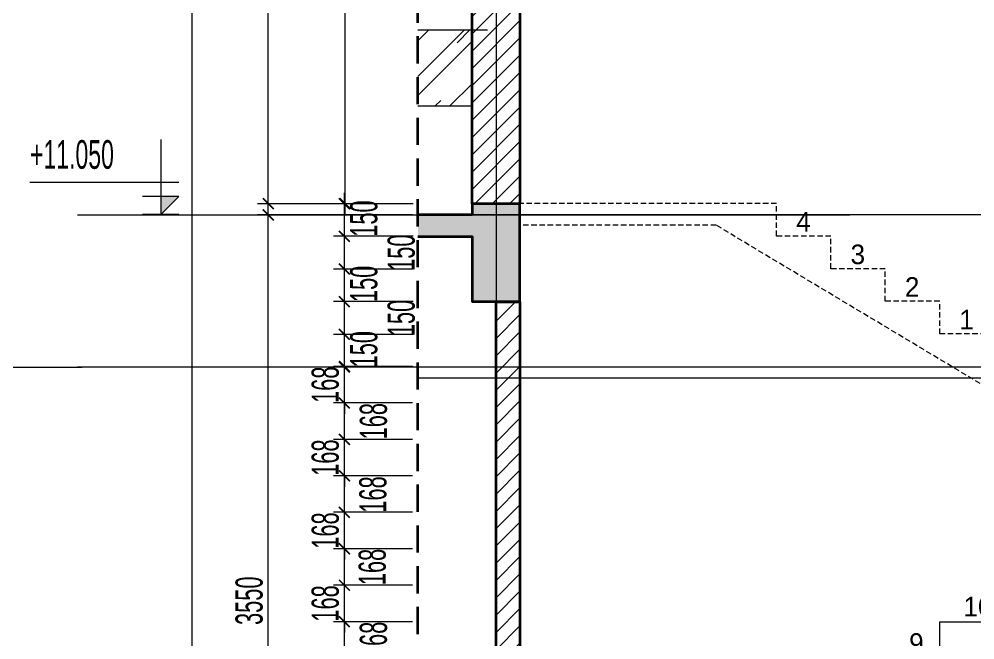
# Model space of a CAD drawing. Header units: millimetres. Extents: x 1336014 to 2939047, y -333549 to -60566.
# Drawn here: x 1439875 to 1444270, y -179208 to -176353 of the extents above; entities that cross this region are included whole.
import ezdxf
from ezdxf.enums import TextEntityAlignment as Align

# ---------------------------------------------------------------- set-up
doc = ezdxf.new("R2010")
doc.units = ezdxf.units.MM
doc.header["$MEASUREMENT"] = 0
for name, pattern in [('$1$HIDDEN', [0.375, 0.25, -0.125]), ('CENTER2', [1.125, 0.75, -0.125, 0.125, -0.125]), ('HIDDEN', [0.375, 0.25, -0.125])]:
    doc.linetypes.add(name, pattern=pattern)
for name, color, linetype, lineweight in [('01.Cut', 255, 'Continuous', 35), ('02.Thay', 145, 'Continuous', 15), ('03.Manh', 251, 'Continuous', 13), ('04.Khuat', 250, 'HIDDEN', 18), ('06.betong', 2, 'Continuous', 35), ('08.Dim', 156, 'Continuous', 15), ('09.Hatch', 250, 'Continuous', 5), ('10.Text', 254, 'Continuous', 18), ('10.truc', 250, 'CENTER2', 20), ('CA.thay 145', 145, 'Continuous', 18), ('DIM', 252, 'Continuous', 20)]:
    doc.layers.add(name, color=color, linetype=linetype, lineweight=lineweight)
doc.layers.add('text', color=7, linetype='Continuous')
doc.styles.add('AVANTH', font='')
doc.styles.add('TT5_Text Dim', font='hoatbif.shx', dxfattribs={"width": 0.6})
doc.styles.get('AVANTH').set_extended_font_data('.VnAvantH')
doc.dimstyles.new('TT5_Dim 1-50', dxfattribs={"dimscale": 50, "dimtxt": 2.5, "dimasz": 1, "dimexe": 1, "dimexo": 0.5, "dimgap": 0.5, "dimtad": 1, "dimdec": 0, "dimzin": 0, "dimdsep": 46, "dimtxsty": 'TT5_Text Dim', "dimblk": 'ARCHTICK', "dimcen": 0, "dimdle": 1, "dimclrd": 256, "dimclre": 256, "dimclrt": 1, "dimadec": 0, "dimazin": 0, "dimtfac": 0.015, "dimtdec": 0, "dimtix": 1, "dimtmove": 2, "dimatfit": 3, "dimldrblk": 'DOT', "dimfxl": 1, "dimtolj": 1, "dimtzin": 0, "dimlwd": -1, "dimlwe": -1, "dimarcsym": 1})
pattern_1 = [(45, (587421.734, -219710.61), (-39.7747564, 39.7747564), [])]
pattern_2 = [(45, (0, 0), (-22.0970869, 22.0970869), [])]
pattern_3 = [(50, (0, 0), (71.7260183, -6.2752135), [7.5, -82.5]), (355, (0, 0), (-13.8751334, 75.2192134), [6, -66]), (100.4514, (5.98, -0.52), (57.8509382, 68.9439542), [6.374019, -70.1142112]), (46.1842, (0, 20), (106.724105, -16.5519014), [11.25, -123.75]), (96.6356, (8.89, 18.62), (93.4662706, 97.411787), [9.561029, -105.1713]), (351.1842, (0, 20), (93.4661945, 97.41186), [9, -99]), (21, (10, 15), (59.6907052, -40.261889), [7.5, -82.5]), (326, (10, 15), (24.3315332, 72.5150045), [6, -66]), (71.4514, (14.974, 11.645), (84.022263, 32.2530497), [6.374019, -70.1142112]), (37.5, (0, 0), (1.21598553, 33.2893854), [0, -65.2, 0, -67, 0, -66.25]), (7.5, (0, 0), (26.30695374, 39.4411712), [0, -38.2, 0, -63.7, 0, -25.25]), (327.5, (-22.3, 0), (53.3822436, -2.25548717), [0, -25, 0, -78, 0, -103.5]), (317.5, (-32.3, 0), (58.318617, 10.0104982), [0, -32.5, 0, -51.8, 0, -73.5]), (45, (0, 0), (-26.5165043, 26.5165043), []), (45, (17.678, 0), (-26.5165043, 26.5165043), [])]

# ---------------------------------------------------------------- blocks, each defined once
blk = doc.blocks.new('2345WEG')
at = {"layer": '09.Hatch', "ltscale": 50}
h = blk.add_hatch(dxfattribs=at)
h.set_pattern_fill('TUONGXAY', color=256, scale=250, style=0)
h.set_pattern_definition(pattern_2)
h.paths.add_polyline_path([(1604186.5, -193734.1), (1605366.5, -193734.1), (1605366.5, -193902), (1604186.5, -193902)])
h = blk.add_hatch(dxfattribs=at)
h.set_pattern_fill('BTCT', color=256, scale=10, style=0)
h.set_pattern_definition(pattern_3)
h.paths.add_polyline_path([(1604186.5, -193902), (1605366.5, -193902), (1605366.5, -194002), (1604186.5, -194002)])
h = blk.add_hatch(dxfattribs=at)
h.set_pattern_fill('TUONGXAY', color=256, scale=250, style=0)
h.set_pattern_definition(pattern_2)
h.paths.add_polyline_path([(1602006.5, -194572.5), (1603186.5, -194572.5), (1603186.5, -194740.1), (1602006.5, -194740.1)])
h = blk.add_hatch(dxfattribs=at)
h.set_pattern_fill('BTCT', color=256, scale=10, style=0)
h.set_pattern_definition(pattern_3)
h.paths.add_polyline_path([(1602006.5, -194740.1), (1602006.5, -194840.1), (1603186.5, -194840.1), (1603186.5, -194740.1)])
at = {"layer": '01.Cut', "ltscale": 100}
blk.add_lwpolyline([(1604186.5, -193734.1), (1605366.5, -193734.1), (1605366.5, -193902), (1604186.5, -193902)], close=True, dxfattribs=at)
at = {"layer": '01.Cut'}
blk.add_lwpolyline([(1602006.5, -194572.5), (1603186.5, -194572.5), (1603186.5, -194740.1), (1602006.5, -194740.1)], close=True, dxfattribs=at)
at = {"layer": '04.Khuat', "ltscale": 100}
blk.add_lwpolyline([(1604186.5, -192727.8), (1604186.5, -192577.7), (1603936.5, -192577.7), (1603936.5, -192427.7), (1603686.5, -192427.7), (1603686.5, -192277.6), (1603436.5, -192277.6), (1603436.5, -192127.6), (1603186.5, -192127.6), (1603186.5, -191977.6), (1602006.5, -191977.6)], dxfattribs=at)
blk.add_lwpolyline([(1604186.5, -192844.4), (1602909, -192077.7, 0.135964), (1602908.5, -192077.6), (1602006.5, -192077.6)], format="xyb", dxfattribs=at)
for points in [[(1604186.5, -192727.8), (1605366.5, -192727.8), (1605366.5, -192895.5), (1604186.5, -192895.5)], [(1604186.5, -192895.5), (1605366.5, -192895.5), (1605366.5, -193063.1), (1604186.5, -193063.1)], [(1604186.5, -193063.1), (1605366.5, -193063.1), (1605366.5, -193230.8), (1604186.5, -193230.8)], [(1604186.5, -193230.8), (1605366.5, -193230.8), (1605366.5, -193398.5), (1604186.5, -193398.5)], [(1604186.5, -193398.5), (1605366.5, -193398.5), (1605366.5, -193566.1), (1604186.5, -193566.1)], [(1604186.5, -193566.1), (1605366.5, -193566.1), (1605366.5, -193733.8), (1604186.5, -193733.8)], [(1602006.5, -194740.1), (1603186.5, -194740.1), (1603186.5, -194907.8), (1602006.5, -194907.8)], [(1602006.5, -194907.8), (1603186.5, -194907.8), (1603186.5, -195075.5), (1602006.5, -195075.5)], [(1602006.5, -195075.5), (1603186.5, -195075.5), (1603186.5, -195243.2), (1602006.5, -195243.2)], [(1602006.5, -195243.2), (1603186.5, -195243.2), (1603186.5, -195410.8), (1602006.5, -195410.8)], [(1602006.5, -195410.8), (1603186.5, -195410.8), (1603186.5, -195578.5), (1602006.5, -195578.5)]]:
    blk.add_lwpolyline(points, close=True, dxfattribs=at)
at = {"layer": '06.betong'}
blk.add_lwpolyline([(1604186.5, -193902), (1605366.5, -193902), (1605366.5, -194002), (1604186.5, -194002)], close=True, dxfattribs=at)
blk.add_lwpolyline([(1602006.5, -194740.1), (1602006.5, -194840.1), (1603186.5, -194840.1), (1603186.5, -194740.1), (1602006.5, -194740.1)], dxfattribs=at)
at = {"layer": 'CA.thay 145'}
blk.add_lwpolyline([(1604186.5, -192729), (1605366.5, -192728.8), (1605366.5, -193733.8), (1604186.5, -193734.1)], close=True, dxfattribs=at)
for points in [[(1603186.5, -194572.5), (1603186.5, -194404.8), (1603436.5, -194404.8), (1603436.5, -194237.1), (1603686.5, -194237.1), (1603686.5, -194069.4), (1603936.5, -194069.4), (1603936.5, -193901.8), (1604186.5, -193901.8), (1604186.5, -193734.1), (1605366.5, -193734.1)], [(1603186.5, -194692.9), (1604216.5, -194002)]]:
    blk.add_lwpolyline(points, dxfattribs=at)
at = {"layer": '10.Text', "style": 'AVANTH'}
for s, p in [('4', (1603276.6, -192106.6)), ('3', (1603526.6, -192256.6)), ('2', (1603776.6, -192406.7)), ('1', (1604026.6, -192556.7)), ('17', (1604699.5, -192704.1)), ('16', (1604699.5, -192870.6)), ('15', (1604699.5, -193038.3)), ('14', (1604699.5, -193205.9)), ('13', (1604699.5, -193373.6)), ('12', (1604699.5, -193541.3)), ('11', (1604710.5, -193709.2)), ('10', (1604046, -193876.9)), ('9', (1603796, -194044.6)), ('8', (1603546, -194212.3)), ('7', (1603296, -194379.9)), ('6', (1602581, -194547.6)), ('5', (1602581, -194715.3)), ('4', (1602581, -194883)), ('3', (1602581, -195050.6)), ('2', (1602581, -195218.3)), ('1', (1602581, -195386))]:
    blk.add_text(s, height=90, dxfattribs=at).set_placement(p)
blk = doc.blocks.new('_ARCHTICK')
at = {"const_width": 0.15}
blk.add_lwpolyline([(-0.5, -0.5), (0.5, 0.5)], dxfattribs=at)
blk = doc.blocks.new('*D1298')
at = {"layer": '08.Dim', "transparency": 16777216}
for p, q in [((1441020.6, -180853.2), (1441020.6, -177203.2)), ((1441684.1, -177253.2), (1440970.6, -177253.2)), ((1441684.1, -180803.2), (1440970.6, -180803.2))]:
    blk.add_line(p, q, dxfattribs=at)
at = {"layer": 'Defpoints', "color": 0, "transparency": 16777216}
for p in [(1441020.6, -177253.2), (1441709.1, -177253.2), (1441709.1, -180803.2)]:
    blk.add_point(p, dxfattribs=at)
at = {"layer": '08.Dim', "transparency": 16777216, "xscale": 50, "yscale": 50, "zscale": 50}
for p, rotation in [((1441020.6, -177253.2), 90), ((1441020.6, -180803.2), 270)]:
    blk.add_blockref('_ARCHTICK', p, dxfattribs=dict(at, rotation=rotation))
at = {"layer": '08.Dim', "color": 1, "transparency": 16777216, "insert": (1440933.1, -179028.2), "char_height": 125, "attachment_point": 5, "rotation": 90, "style": 'TT5_Text Dim'}
blk.add_mtext('\\A1;3550', dxfattribs=at)
blk = doc.blocks.new('_DOT')
blk.add_line((-0.5, 0), (-1, 0))
at = {"const_width": 0.5}
blk.add_lwpolyline([(-0.25, 0, 1), (0.25, 0, 1)], format="xyb", close=True, dxfattribs=at)
blk = doc.blocks.new('*D1299')
at = {"layer": '08.Dim', "transparency": 16777216}
for p, q in [((1441020.6, -177251.9), (1441020.6, -174302.9)), ((1441684.1, -174352.9), (1440970.6, -174352.9)), ((1441687.3, -177201.9), (1440970.6, -177201.9))]:
    blk.add_line(p, q, dxfattribs=at)
at = {"layer": 'Defpoints', "color": 0, "transparency": 16777216}
for p in [(1441020.6, -174352.9), (1441709.1, -174352.9), (1441712.3, -177201.9)]:
    blk.add_point(p, dxfattribs=at)
at = {"layer": '08.Dim', "transparency": 16777216, "xscale": 50, "yscale": 50, "zscale": 50}
for p, rotation in [((1441020.6, -174352.9), 90), ((1441020.6, -177201.9), 270)]:
    blk.add_blockref('_ARCHTICK', p, dxfattribs=dict(at, rotation=rotation))
at = {"layer": '08.Dim', "color": 1, "transparency": 16777216, "insert": (1440933.1, -175777.4), "char_height": 125, "attachment_point": 5, "rotation": 90, "style": 'TT5_Text Dim'}
blk.add_mtext('\\A1;2849', dxfattribs=at)
blk = doc.blocks.new('*D1301')
at = {"layer": '08.Dim', "transparency": 16777216}
for p, q in [((1440670.6, -188353.1), (1440670.6, -174302.9)), ((1441657.2, -174352.9), (1440620.6, -174352.9)), ((1441657.2, -188303.1), (1440620.6, -188303.1))]:
    blk.add_line(p, q, dxfattribs=at)
at = {"layer": 'Defpoints', "color": 0, "transparency": 16777216}
for p in [(1440670.6, -174352.9), (1441682.2, -174352.9), (1441682.2, -188303.1)]:
    blk.add_point(p, dxfattribs=at)
at = {"layer": '08.Dim', "transparency": 16777216, "xscale": 50, "yscale": 50, "zscale": 50}
for p, rotation in [((1440670.6, -174352.9), 90), ((1440670.6, -188303.1), 270)]:
    blk.add_blockref('_ARCHTICK', p, dxfattribs=dict(at, rotation=rotation))
at = {"layer": '08.Dim', "color": 1, "transparency": 16777216, "insert": (1440583.1, -181328), "char_height": 125, "attachment_point": 5, "rotation": 90, "style": 'TT5_Text Dim'}
blk.add_mtext('\\A1;13950', dxfattribs=at)
blk = doc.blocks.new('*D1324')
at = {"layer": '08.Dim', "transparency": 16777216}
for p, q in [((1441370.6, -179342.2), (1441370.6, -179074.5)), ((1441684.1, -179124.5), (1441320.6, -179124.5)), ((1441684.1, -179292.2), (1441320.6, -179292.2))]:
    blk.add_line(p, q, dxfattribs=at)
at = {"layer": 'Defpoints', "color": 0, "transparency": 16777216}
for p in [(1441370.6, -179124.5), (1441709.1, -179124.5), (1441709.1, -179292.2)]:
    blk.add_point(p, dxfattribs=at)
at = {"layer": '08.Dim', "transparency": 16777216, "xscale": 50, "yscale": 50, "zscale": 50}
for p, rotation in [((1441370.6, -179124.5), 90), ((1441370.6, -179292.2), 270)]:
    blk.add_blockref('_ARCHTICK', p, dxfattribs=dict(at, rotation=rotation))
at = {"layer": '08.Dim', "color": 1, "transparency": 16777216, "insert": (1441504.7, -179208.3), "char_height": 125, "attachment_point": 5, "rotation": 90, "style": 'TT5_Text Dim'}
blk.add_mtext('\\A1;168', dxfattribs=at)
blk = doc.blocks.new('*D1325')
at = {"layer": '08.Dim', "transparency": 16777216}
for p, q in [((1441370.6, -178956.8), (1441370.6, -178906.8)), ((1441684.1, -178956.8), (1441320.6, -178956.8)), ((1441370.6, -179124.5), (1441370.6, -178956.8)), ((1441684.1, -179124.5), (1441320.6, -179124.5)), ((1441370.6, -179124.5), (1441370.6, -179174.5))]:
    blk.add_line(p, q, dxfattribs=at)
at = {"layer": 'Defpoints', "color": 0, "transparency": 16777216}
for p in [(1441370.6, -178956.8), (1441709.1, -178956.8), (1441709.1, -179124.5)]:
    blk.add_point(p, dxfattribs=at)
at = {"layer": '08.Dim', "transparency": 16777216, "xscale": 50, "yscale": 50, "zscale": 50}
for p, rotation in [((1441370.6, -178956.8), 270), ((1441370.6, -179124.5), 90)]:
    blk.add_blockref('_ARCHTICK', p, dxfattribs=dict(at, rotation=rotation))
at = {"layer": '08.Dim', "color": 1, "transparency": 16777216, "insert": (1441283.1, -179040.6), "char_height": 125, "attachment_point": 5, "rotation": 90, "style": 'TT5_Text Dim'}
blk.add_mtext('\\A1;168', dxfattribs=at)
blk = doc.blocks.new('*D1326')
at = {"layer": '08.Dim', "transparency": 16777216}
for p, q in [((1441370.6, -179006.8), (1441370.6, -178739.1)), ((1441684.1, -178789.1), (1441320.6, -178789.1)), ((1441684.1, -178956.8), (1441320.6, -178956.8))]:
    blk.add_line(p, q, dxfattribs=at)
at = {"layer": 'Defpoints', "color": 0, "transparency": 16777216}
for p in [(1441370.6, -178789.1), (1441709.1, -178789.1), (1441709.1, -178956.8)]:
    blk.add_point(p, dxfattribs=at)
at = {"layer": '08.Dim', "transparency": 16777216, "xscale": 50, "yscale": 50, "zscale": 50}
for p, rotation in [((1441370.6, -178789.1), 90), ((1441370.6, -178956.8), 270)]:
    blk.add_blockref('_ARCHTICK', p, dxfattribs=dict(at, rotation=rotation))
at = {"layer": '08.Dim', "color": 1, "transparency": 16777216, "insert": (1441499.2, -178873), "char_height": 125, "attachment_point": 5, "rotation": 90, "style": 'TT5_Text Dim'}
blk.add_mtext('\\A1;168', dxfattribs=at)
blk = doc.blocks.new('*D1327')
at = {"layer": '08.Dim', "transparency": 16777216}
for p, q in [((1441370.6, -178621.5), (1441370.6, -178571.5)), ((1441684.1, -178621.5), (1441320.6, -178621.5)), ((1441370.6, -178789.1), (1441370.6, -178621.5)), ((1441684.1, -178789.1), (1441320.6, -178789.1)), ((1441370.6, -178789.1), (1441370.6, -178839.1))]:
    blk.add_line(p, q, dxfattribs=at)
at = {"layer": 'Defpoints', "color": 0, "transparency": 16777216}
for p in [(1441370.6, -178621.5), (1441709.1, -178621.5), (1441709.1, -178789.1)]:
    blk.add_point(p, dxfattribs=at)
at = {"layer": '08.Dim', "transparency": 16777216, "xscale": 50, "yscale": 50, "zscale": 50}
for p, rotation in [((1441370.6, -178621.5), 270), ((1441370.6, -178789.1), 90)]:
    blk.add_blockref('_ARCHTICK', p, dxfattribs=dict(at, rotation=rotation))
at = {"layer": '08.Dim', "color": 1, "transparency": 16777216, "insert": (1441283.1, -178705.3), "char_height": 125, "attachment_point": 5, "rotation": 90, "style": 'TT5_Text Dim'}
blk.add_mtext('\\A1;168', dxfattribs=at)
blk = doc.blocks.new('*D1328')
at = {"layer": '08.Dim', "transparency": 16777216}
for p, q in [((1441370.6, -178671.5), (1441370.6, -178403.8)), ((1441684.1, -178453.8), (1441320.6, -178453.8)), ((1441684.1, -178621.5), (1441320.6, -178621.5))]:
    blk.add_line(p, q, dxfattribs=at)
at = {"layer": 'Defpoints', "color": 0, "transparency": 16777216}
for p in [(1441370.6, -178453.8), (1441709.1, -178453.8), (1441709.1, -178621.5)]:
    blk.add_point(p, dxfattribs=at)
at = {"layer": '08.Dim', "transparency": 16777216, "xscale": 50, "yscale": 50, "zscale": 50}
for p, rotation in [((1441370.6, -178453.8), 90), ((1441370.6, -178621.5), 270)]:
    blk.add_blockref('_ARCHTICK', p, dxfattribs=dict(at, rotation=rotation))
at = {"layer": '08.Dim', "color": 1, "transparency": 16777216, "insert": (1441502.2, -178539.5), "char_height": 125, "attachment_point": 5, "rotation": 90, "style": 'TT5_Text Dim'}
blk.add_mtext('\\A1;168', dxfattribs=at)
blk = doc.blocks.new('*D1329')
at = {"layer": '08.Dim', "transparency": 16777216}
for p, q in [((1441370.6, -178286.1), (1441370.6, -178236.1)), ((1441684.1, -178286.1), (1441320.6, -178286.1)), ((1441370.6, -178453.8), (1441370.6, -178286.1)), ((1441684.1, -178453.8), (1441320.6, -178453.8)), ((1441370.6, -178453.8), (1441370.6, -178503.8))]:
    blk.add_line(p, q, dxfattribs=at)
at = {"layer": 'Defpoints', "color": 0, "transparency": 16777216}
for p in [(1441370.6, -178286.1), (1441709.1, -178286.1), (1441709.1, -178453.8)]:
    blk.add_point(p, dxfattribs=at)
at = {"layer": '08.Dim', "transparency": 16777216, "xscale": 50, "yscale": 50, "zscale": 50}
for p, rotation in [((1441370.6, -178286.1), 270), ((1441370.6, -178453.8), 90)]:
    blk.add_blockref('_ARCHTICK', p, dxfattribs=dict(at, rotation=rotation))
at = {"layer": '08.Dim', "color": 1, "transparency": 16777216, "insert": (1441283.1, -178369.9), "char_height": 125, "attachment_point": 5, "rotation": 90, "style": 'TT5_Text Dim'}
blk.add_mtext('\\A1;168', dxfattribs=at)
blk = doc.blocks.new('*D1330')
at = {"layer": '08.Dim', "transparency": 16777216}
for p, q in [((1441370.6, -178336.1), (1441370.6, -178068.4)), ((1441684.1, -178118.4), (1441320.6, -178118.4)), ((1441684.1, -178286.1), (1441320.6, -178286.1))]:
    blk.add_line(p, q, dxfattribs=at)
at = {"layer": 'Defpoints', "color": 0, "transparency": 16777216}
for p in [(1441370.6, -178118.4), (1441709.1, -178118.4), (1441709.1, -178286.1)]:
    blk.add_point(p, dxfattribs=at)
at = {"layer": '08.Dim', "transparency": 16777216, "xscale": 50, "yscale": 50, "zscale": 50}
for p, rotation in [((1441370.6, -178118.4), 90), ((1441370.6, -178286.1), 270)]:
    blk.add_blockref('_ARCHTICK', p, dxfattribs=dict(at, rotation=rotation))
at = {"layer": '08.Dim', "color": 1, "transparency": 16777216, "insert": (1441504.7, -178202.3), "char_height": 125, "attachment_point": 5, "rotation": 90, "style": 'TT5_Text Dim'}
blk.add_mtext('\\A1;168', dxfattribs=at)
blk = doc.blocks.new('*D1331')
at = {"layer": '08.Dim', "transparency": 16777216}
for p, q in [((1441370.6, -177950.8), (1441370.6, -177900.8)), ((1441684.1, -177950.8), (1441320.6, -177950.8)), ((1441370.6, -178118.4), (1441370.6, -177950.8)), ((1441684.1, -178118.4), (1441320.6, -178118.4)), ((1441370.6, -178118.4), (1441370.6, -178168.4))]:
    blk.add_line(p, q, dxfattribs=at)
at = {"layer": 'Defpoints', "color": 0, "transparency": 16777216}
for p in [(1441370.6, -177950.8), (1441709.1, -177950.8), (1441709.1, -178118.4)]:
    blk.add_point(p, dxfattribs=at)
at = {"layer": '08.Dim', "transparency": 16777216, "xscale": 50, "yscale": 50, "zscale": 50}
for p, rotation in [((1441370.6, -177950.8), 270), ((1441370.6, -178118.4), 90)]:
    blk.add_blockref('_ARCHTICK', p, dxfattribs=dict(at, rotation=rotation))
at = {"layer": '08.Dim', "color": 1, "transparency": 16777216, "insert": (1441283.1, -178034.6), "char_height": 125, "attachment_point": 5, "rotation": 90, "style": 'TT5_Text Dim'}
blk.add_mtext('\\A1;168', dxfattribs=at)
blk = doc.blocks.new('*D1332')
at = {"layer": '08.Dim', "transparency": 16777216}
for p, q in [((1441373.6, -177251.9), (1441373.6, -174751.9)), ((1441684.1, -174801.9), (1441323.6, -174801.9)), ((1441687.3, -177201.9), (1441323.6, -177201.9))]:
    blk.add_line(p, q, dxfattribs=at)
at = {"layer": 'Defpoints', "color": 0, "transparency": 16777216}
for p in [(1441373.6, -174801.9), (1441709.1, -174801.9), (1441712.3, -177201.9)]:
    blk.add_point(p, dxfattribs=at)
at = {"layer": '08.Dim', "transparency": 16777216, "xscale": 50, "yscale": 50, "zscale": 50}
for p, rotation in [((1441373.6, -174801.9), 90), ((1441373.6, -177201.9), 270)]:
    blk.add_blockref('_ARCHTICK', p, dxfattribs=dict(at, rotation=rotation))
at = {"layer": '08.Dim', "color": 1, "transparency": 16777216, "insert": (1441286.1, -176001.9), "char_height": 125, "attachment_point": 5, "rotation": 90, "style": 'TT5_Text Dim'}
blk.add_mtext('\\A1;2400', dxfattribs=at)
blk = doc.blocks.new('*D1354')
at = {"layer": '08.Dim', "transparency": 16777216}
for p, q in [((1441370.6, -178003), (1441370.6, -177752.9)), ((1441687.3, -177802.9), (1441320.6, -177802.9)), ((1441687.3, -177953), (1441320.6, -177953))]:
    blk.add_line(p, q, dxfattribs=at)
at = {"layer": 'Defpoints', "color": 0, "transparency": 16777216}
for p in [(1441370.6, -177802.9), (1441712.3, -177802.9), (1441712.3, -177953)]:
    blk.add_point(p, dxfattribs=at)
at = {"layer": '08.Dim', "transparency": 16777216, "xscale": 50, "yscale": 50, "zscale": 50}
for p, rotation in [((1441370.6, -177802.9), 90), ((1441370.6, -177953), 270)]:
    blk.add_blockref('_ARCHTICK', p, dxfattribs=dict(at, rotation=rotation))
at = {"layer": '08.Dim', "color": 1, "transparency": 16777216, "insert": (1441460.5, -177871), "char_height": 125, "attachment_point": 5, "rotation": 90, "style": 'TT5_Text Dim'}
blk.add_mtext('\\A1;150', dxfattribs=at)
blk = doc.blocks.new('*D1355')
at = {"layer": '08.Dim', "transparency": 16777216}
for p, q in [((1441370.6, -177852.9), (1441370.6, -177602.4)), ((1441687.3, -177652.4), (1441320.6, -177652.4)), ((1441687.3, -177802.9), (1441320.6, -177802.9))]:
    blk.add_line(p, q, dxfattribs=at)
at = {"layer": 'Defpoints', "color": 0, "transparency": 16777216}
for p in [(1441370.6, -177652.4), (1441712.3, -177652.4), (1441712.3, -177802.9)]:
    blk.add_point(p, dxfattribs=at)
at = {"layer": '08.Dim', "transparency": 16777216, "xscale": 50, "yscale": 50, "zscale": 50}
for p, rotation in [((1441370.6, -177652.4), 90), ((1441370.6, -177802.9), 270)]:
    blk.add_blockref('_ARCHTICK', p, dxfattribs=dict(at, rotation=rotation))
at = {"layer": '08.Dim', "color": 1, "transparency": 16777216, "insert": (1441632.5, -177727.7), "char_height": 125, "attachment_point": 5, "rotation": 90, "style": 'TT5_Text Dim'}
blk.add_mtext('\\A1;150', dxfattribs=at)
blk = doc.blocks.new('*D1356')
at = {"layer": '08.Dim', "transparency": 16777216}
for p, q in [((1441370.6, -177702.4), (1441370.6, -177452.4)), ((1441687.3, -177502.4), (1441320.6, -177502.4)), ((1441687.3, -177652.4), (1441320.6, -177652.4))]:
    blk.add_line(p, q, dxfattribs=at)
at = {"layer": 'Defpoints', "color": 0, "transparency": 16777216}
for p in [(1441370.6, -177502.4), (1441712.3, -177502.4), (1441712.3, -177652.4)]:
    blk.add_point(p, dxfattribs=at)
at = {"layer": '08.Dim', "transparency": 16777216, "xscale": 50, "yscale": 50, "zscale": 50}
for p, rotation in [((1441370.6, -177502.4), 90), ((1441370.6, -177652.4), 270)]:
    blk.add_blockref('_ARCHTICK', p, dxfattribs=dict(at, rotation=rotation))
at = {"layer": '08.Dim', "color": 1, "transparency": 16777216, "insert": (1441460.5, -177570.5), "char_height": 125, "attachment_point": 5, "rotation": 90, "style": 'TT5_Text Dim'}
blk.add_mtext('\\A1;150', dxfattribs=at)
blk = doc.blocks.new('*D1357')
at = {"layer": '08.Dim', "transparency": 16777216}
for p, q in [((1441370.6, -177552.4), (1441370.6, -177301.9)), ((1441687.3, -177351.9), (1441320.6, -177351.9)), ((1441687.3, -177502.4), (1441320.6, -177502.4))]:
    blk.add_line(p, q, dxfattribs=at)
at = {"layer": 'Defpoints', "color": 0, "transparency": 16777216}
for p in [(1441370.6, -177351.9), (1441712.3, -177351.9), (1441712.3, -177502.4)]:
    blk.add_point(p, dxfattribs=at)
at = {"layer": '08.Dim', "transparency": 16777216, "xscale": 50, "yscale": 50, "zscale": 50}
for p, rotation in [((1441370.6, -177351.9), 90), ((1441370.6, -177502.4), 270)]:
    blk.add_blockref('_ARCHTICK', p, dxfattribs=dict(at, rotation=rotation))
at = {"layer": '08.Dim', "color": 1, "transparency": 16777216, "insert": (1441632.5, -177427.2), "char_height": 125, "attachment_point": 5, "rotation": 90, "style": 'TT5_Text Dim'}
blk.add_mtext('\\A1;150', dxfattribs=at)
blk = doc.blocks.new('*D1358')
at = {"layer": '08.Dim', "transparency": 16777216}
for p, q in [((1441370.6, -177401.9), (1441370.6, -177151.9)), ((1441687.3, -177201.9), (1441320.6, -177201.9)), ((1441687.3, -177351.9), (1441320.6, -177351.9))]:
    blk.add_line(p, q, dxfattribs=at)
at = {"layer": 'Defpoints', "color": 0, "transparency": 16777216}
for p in [(1441370.6, -177201.9), (1441712.3, -177201.9), (1441712.3, -177351.9)]:
    blk.add_point(p, dxfattribs=at)
at = {"layer": '08.Dim', "transparency": 16777216, "xscale": 50, "yscale": 50, "zscale": 50}
for p, rotation in [((1441370.6, -177201.9), 90), ((1441370.6, -177351.9), 270)]:
    blk.add_blockref('_ARCHTICK', p, dxfattribs=dict(at, rotation=rotation))
at = {"layer": '08.Dim', "color": 1, "transparency": 16777216, "insert": (1441460.5, -177270), "char_height": 125, "attachment_point": 5, "rotation": 90, "style": 'TT5_Text Dim'}
blk.add_mtext('\\A1;150', dxfattribs=at)
blk = doc.blocks.new('A$C4E7C6F34')
at = {"layer": 'DIM'}
blk.add_hatch(color=256, dxfattribs=at).paths.add_polyline_path([(-38.5, 0), (-38.5, 137.8), (-177.6, 137.8)])
for p, q in [((-38.5, 576), (-38.5, 0)), ((964.2, 247.8), (-177.6, 247.8)), ((-177.6, 137.8), (100.7, 137.8)), ((-177.6, 137.8), (-38.5, 0)), ((-177.6, 0), (100.6, 0))]:
    blk.add_line(p, q, dxfattribs=at)
at = {"layer": 'text', "style": 'TT5_Text Dim', "flags": 8}
blk.add_attdef('%%P0.000', text='', height=220, dxfattribs=at).set_placement((102.4, 461.3), align=Align.MIDDLE_LEFT)

msp = doc.modelspace()

# ---------------------------------------------------------------- hatches: boundary and pattern name
at = {"layer": '03.Manh', "ltscale": 0.1}
h = msp.add_hatch(dxfattribs=at)
h.set_pattern_fill('AR-RROOF', color=256, scale=200, angle=45)
h.set_pattern_definition([(45, (587421.73, -219710.61), (169.705627, 452.54834), [3000, -400, 1000, -200]), (45, (587539.11, -219451.8), (-329.51176, 46.66905), [600, -66, 1200, -150]), (45, (587372.24, -219519.69), (640.638744, 830.143361), [1600, -280, 800, -200])])
h.paths.add_polyline_path([(1441709.1, -176402.7), (1441709.1, -176752.2), (1441958.1, -176752.2), (1441958.1, -176402.7)])
at = {"layer": '09.Hatch', "ltscale": 50}
h = msp.add_hatch(dxfattribs=at)
h.set_pattern_fill('TUONGXAY', color=256, scale=450, style=0)
h.set_pattern_definition(pattern_1)
h.paths.add_polyline_path([(1441958.3, -174802.6), (1442178.3, -174802.6), (1442178.1, -177202.6), (1441958.1, -177202.6)])
h = msp.add_hatch(dxfattribs=at)
h.set_pattern_fill('BTCT', color=256, scale=9, style=0)
h.set_pattern_definition([(50, (587421.734, -219710.61), (64.5534164, -5.647692), [6.75, -74.25]), (355, (587421.734, -219710.61), (-12.48762, 67.697292), [5.4, -59.4]), (100.4514, (587427.11, -219711.08), (52.0658444, 62.049559), [5.736617, -63.10279]), (46.1842, (587421.73, -219692.61), (96.0516944, -14.896711), [10.125, -111.375]), (96.6356, (587429.74, -219693.85), (84.119643, 87.670608), [8.604926, -94.65417]), (351.1842, (587421.73, -219692.61), (84.119575, 87.670674), [8.1, -89.1]), (21, (587430.734, -219697.11), (53.7216347, -36.2357), [6.75, -74.25]), (326, (587430.734, -219697.11), (21.89838, 65.263504), [5.4, -59.4]), (71.4514, (587435.21, -219700.13), (75.6200366, 29.0277447), [5.736617, -63.10279]), (37.5, (587421.734, -219710.61), (1.094387, 29.96044684), [0, -58.68, 0, -60.3, 0, -59.625]), (7.5, (587421.734, -219710.61), (23.6762584, 35.4970541), [0, -34.38, 0, -57.33, 0, -22.725]), (327.5, (587401.664, -219710.61), (48.04401926, -2.02993846), [0, -22.5, 0, -70.2, 0, -93.15]), (317.5, (587392.664, -219710.61), (52.4867552, 9.0094484), [0, -29.25, 0, -46.62, 0, -66.15]), (45, (587421.734, -219710.61), (-23.8648539, 23.8648539), []), (45, (587437.644, -219710.61), (-23.8648539, 23.8648539), [])])
h.paths.add_polyline_path([(1441709.1, -177252.6), (1441709.1, -177352.1), (1441958.1, -177352.1), (1441958.1, -177652.1), (1442178.1, -177652.1), (1442178.1, -177202.6), (1441958.1, -177202.6), (1441958.1, -177252.6)])
h.paths.add_polyline_path([(1435259.1, -177252.2), (1435939.1, -177252.2), (1435939.1, -177252.2)])
h = msp.add_hatch(dxfattribs=at)
h.set_pattern_fill('TUONGXAY', color=256, scale=450, style=0)
h.set_pattern_definition(pattern_1)
h.paths.add_polyline_path([(1442068.1, -177652.6), (1442178.1, -177652.6), (1442178.1, -180802.6), (1442068.1, -180802.6)])

# ---------------------------------------------------------------- linework, layer by layer
at = {"layer": '01.Cut', "color": 6, "linetype": '$1$HIDDEN', "ltscale": 500}
msp.add_lwpolyline([(1441909.1, -173710.1), (1445823.1, -173710.1, -0.414214), (1446023.1, -173910.1), (1446023.1, -189119.2, -0.414214), (1445823.1, -189319.2), (1441909.1, -189319.2, -0.414214), (1441709.1, -189119.2), (1441709.1, -173910.1, -0.414214)], format="xyb", close=True, dxfattribs=at)
at = {"layer": '01.Cut'}
for points in [[(1441958.3, -174802.6), (1442178.3, -174802.6), (1442178.1, -177202.6), (1441958.1, -177202.6)], [(1442068.1, -177652.6), (1442178.1, -177652.6), (1442178.1, -180802.6), (1442068.1, -180802.6)]]:
    msp.add_lwpolyline(points, close=True, dxfattribs=at)
at = {"layer": '02.Thay'}
msp.add_lwpolyline([(1441709.1, -176752.2), (1441958.1, -176752.2), (1441958.1, -177252.6), (1441709.1, -177252.6)], dxfattribs=at)
at = {"layer": '03.Manh', "ltscale": 200}
msp.add_lwpolyline([(1441709.1, -176402.7), (1442029, -176402.7)], dxfattribs=at)
at = {"layer": '06.betong'}
for points in [[(1441709.1, -177352.1), (1441958.1, -177352.1), (1441958.1, -177652.1), (1442178.1, -177652.1), (1442178.1, -177202.6), (1441958.1, -177202.6), (1441958.1, -177252.6)], [(1441958.1, -177252.6), (1441709.1, -177252.6)]]:
    msp.add_lwpolyline(points, dxfattribs=at)
at = {"layer": '10.truc'}
for p, q in [((1442068.1, -173718.6), (1442069.1, -192476.5)), ((1440142.8, -177252.3), (1448245.7, -177252.2)), ((1441709.1, -177252.2), (1446023.1, -177252.2)), ((1440142.5, -177953), (1448245.3, -177952.9)), ((1441709.1, -178003.3), (1446023.1, -178003.3))]:
    msp.add_line(p, q, dxfattribs=at)
msp.add_lwpolyline([(1431677.7, -177953.2), (1440165.5, -177953.2)], dxfattribs=at)

# ---------------------------------------------------------------- block references
at = {"layer": '08.Dim'}
ref = msp.add_blockref('A$C4E7C6F34', (1440503, -177252.1), dxfattribs=dict(at, xscale=-0.6, yscale=0.6, zscale=0.6))
ref.add_attrib('%%P0.000', '+11.050', dxfattribs={"layer": 'text', "height": 132, "style": 'TT5_Text Dim', "width": 0.6, "flags": 8}).set_placement((1439924.9, -176975.3), align=Align.MIDDLE_LEFT)
at = {"layer": 'CA.thay 145'}
msp.add_blockref('2345WEG', (-159828.4, 14776.8), dxfattribs=at)

# ---------------------------------------------------------------- dimensions: what is measured, and where the dimension line sits
at = {"layer": '08.Dim'}
for base, p1, p2, picture, middle in [((1440670.6, -174352.9), (1441682.2, -188303.1), (1441682.2, -174352.9), '*D1301', (1440583.1, -181328)), ((1441020.6, -174352.9), (1441712.3, -177201.9), (1441709.1, -174352.9), '*D1299', (1440933.1, -175777.4)), ((1441373.6, -174801.9), (1441712.3, -177201.9), (1441709.1, -174801.9), '*D1332', (1441286.1, -176001.9)), ((1441020.6, -177253.2), (1441709.1, -180803.2), (1441709.1, -177253.2), '*D1298', (1440933.1, -179028.2)), ((1441370.6, -177950.8), (1441709.1, -178118.4), (1441709.1, -177950.8), '*D1331', (1441283.1, -178034.6)), ((1441370.6, -178286.1), (1441709.1, -178453.8), (1441709.1, -178286.1), '*D1329', (1441283.1, -178369.9)), ((1441370.6, -178621.5), (1441709.1, -178789.1), (1441709.1, -178621.5), '*D1327', (1441283.1, -178705.3)), ((1441370.6, -178956.8), (1441709.1, -179124.5), (1441709.1, -178956.8), '*D1325', (1441283.1, -179040.6))]:
    dim = msp.add_linear_dim(base=base, p1=p1, p2=p2, angle=90, dimstyle='TT5_Dim 1-50', dxfattribs=at)
    dim.commit()
    dim.dimension.update_dxf_attribs({"geometry": picture, "text_midpoint": middle})
for base, p1, p2, picture, middle in [((1441370.6, -177201.9), (1441712.3, -177351.9), (1441712.3, -177201.9), '*D1358', (1441460.5, -177270)), ((1441370.5573, -177351.9281), (1441712.3073, -177502.4187), (1441712.3073, -177351.9281), '*D1357', (1441632.4633, -177427.1734)), ((1441370.6, -177502.4), (1441712.3, -177652.4), (1441712.3, -177502.4), '*D1356', (1441460.5, -177570.5)), ((1441370.5573, -177652.4451), (1441712.3073, -177802.9357), (1441712.3073, -177652.4451), '*D1355', (1441632.4633, -177727.6904)), ((1441370.6, -177802.9), (1441712.3, -177953), (1441712.3, -177802.9), '*D1354', (1441460.5, -177871)), ((1441370.6, -178118.4), (1441709.1, -178286.1), (1441709.1, -178118.4), '*D1330', (1441504.7, -178202.3)), ((1441370.6, -178453.8), (1441709.1, -178621.5), (1441709.1, -178453.8), '*D1328', (1441502.2, -178539.5)), ((1441370.6, -178789.1), (1441709.1, -178956.8), (1441709.1, -178789.1), '*D1326', (1441499.2, -178873)), ((1441370.6, -179124.5), (1441709.1, -179292.2), (1441709.1, -179124.5), '*D1324', (1441504.7, -179208.3))]:
    dim = msp.add_linear_dim(base=base, p1=p1, p2=p2, angle=90, dimstyle='TT5_Dim 1-50', dxfattribs=at)
    dim.commit()
    dim.dimension.update_dxf_attribs({"geometry": picture, "text_midpoint": middle, "dimtype": 160})

doc.saveas('drawing.dxf')
